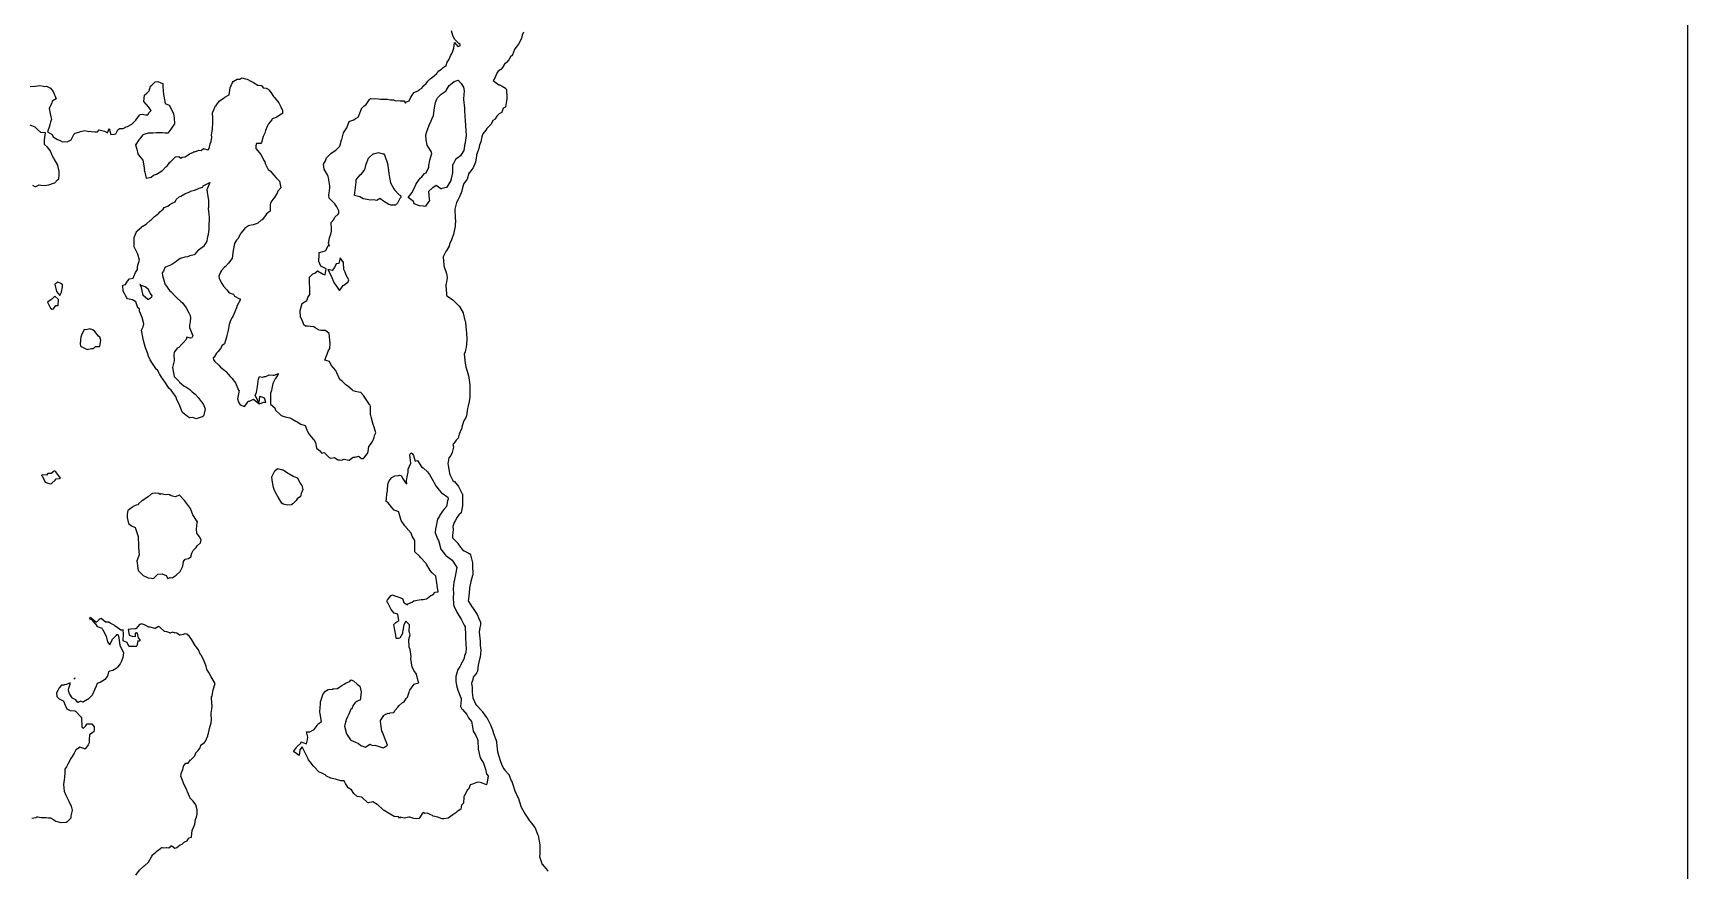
# Model space of a CAD drawing. Header units: millimetres. Extents: x 0 to 600, y 0 to 900.
# Drawn here: x 455.8 to 600, y 614.4 to 687.4 of the extents above; entities that cross this region are included whole.
import ezdxf

# ---------------------------------------------------------------- set-up
doc = ezdxf.new("R2010")
doc.units = ezdxf.units.MM
for name, color, linetype in [('CORTE', 1, 'Continuous'), ('GRABADO', 5, 'Continuous'), ('HOJA', 8, 'Continuous')]:
    doc.layers.add(name, color=color, linetype=linetype)

msp = doc.modelspace()

# ---------------------------------------------------------------- linework, layer by layer
at = {"layer": 'CORTE'}
for points in [[(455.52, 682.78), (455.94, 682.82), (455.94, 682.82), (455.95, 682.82), (456.37, 682.88), (456.7, 682.82), (456.8, 682.79), (456.94, 682.81), (457.29, 682.65), (457.54, 682.34), (457.8, 681.7), (457.45, 681.5), (457.41, 681.33), (457.2, 680.94), (457.17, 680.86), (457.34, 680.14), (457.38, 679.91), (457.3, 679.69), (457.22, 679.31), (457.03, 678.84), (457.45, 678.6), (457.52, 678.4), (457.9, 678.17), (458.13, 678.08), (458.34, 677.97), (458.56, 677.99), (458.74, 677.96), (459.09, 678.13), (459.34, 678.61), (459.45, 678.7), (459.76, 678.79), (459.86, 678.84), (459.9, 678.85), (460.29, 678.95), (460.64, 678.87), (460.72, 678.9), (460.85, 678.85), (461.16, 678.84), (461.39, 678.83), (461.53, 678.99), (461.89, 678.92), (462.02, 678.9), (462.26, 678.73), (462.41, 679.13), (462.57, 678.59), (462.86, 678.63), (463, 678.67), (463.17, 679.01), (463.3, 679.13), (463.63, 679.13), (463.9, 679.28), (464.02, 679.29), (464.39, 679.5), (464.75, 679.85), (465.07, 680.27), (465.12, 680.33), (465.3, 680.37), (465.59, 680.31), (465.79, 680.32), (465.91, 680.53), (466.06, 680.68), (465.89, 680.92), (465.83, 681.02), (465.44, 681.48), (465.5, 682.03), (465.69, 682.2), (465.89, 682.39), (466.01, 682.81), (466.14, 682.91), (466.41, 683.2), (466.65, 683.22), (466.91, 683.11), (467.08, 683.04), (467.1, 682.77), (467.16, 682.09), (467.18, 681.95), (467.3, 681.3), (467.63, 681.15), (467.83, 680.83), (468.01, 680.39), (468.07, 680.06), (468.1, 679.52), (467.89, 679.24), (467.79, 679.06), (467.52, 678.7), (467.3, 678.71), (467.05, 678.74), (466.75, 678.73), (466.62, 678.75), (466.53, 678.75), (466.22, 678.72), (465.84, 678.7), (465.8, 678.7), (465.73, 678.68), (465.42, 678.61), (465.32, 678.54), (465.08, 678.22), (465, 678.14), (464.73, 677.74), (464.72, 677.73), (464.72, 677.69), (464.81, 677.32), (464.9, 676.91), (465.06, 676.7), (465.34, 676.37), (465.48, 675.51), (465.47, 675.49), (465.51, 675.3), (465.64, 674.78), (465.92, 674.85), (466.06, 674.89), (466.29, 675.04), (466.54, 675.15), (466.68, 675.23), (467, 675.43), (467.07, 675.46), (467.36, 675.77), (467.43, 675.82), (467.69, 676.18), (467.8, 676.25), (468.07, 676.53), (468.18, 676.64), (468.49, 676.67), (468.66, 676.52), (468.77, 676.61), (469.03, 676.66), (469.29, 676.82), (469.4, 676.91), (469.77, 677.07), (469.81, 677.12), (469.88, 677.1), (470.23, 677.22), (470.42, 677.2), (470.62, 677.38), (471.02, 677.26), (471.04, 677.27), (471.12, 677.38), (471.22, 677.77), (471.31, 678), (471.35, 678.36), (471.34, 678.57), (471.42, 679.04), (471.46, 679.66), (471.46, 679.72), (471.45, 680.03), (471.43, 680.51), (471.53, 680.73), (471.66, 681.06), (471.73, 681.14), (471.99, 681.49), (472.11, 681.58), (472.44, 681.79), (472.5, 681.84), (472.81, 682.02), (472.87, 682.07), (472.87, 682.07), (472.97, 682.68), (473.14, 683.07), (473.23, 683.21), (473.56, 683.41), (473.8, 683.42), (473.97, 683.55), (474.29, 683.45), (474.45, 683.42), (474.76, 683.26), (474.93, 683.17), (474.98, 683.12), (475.37, 682.89), (475.69, 682.86), (475.84, 682.66), (476.1, 682.65), (476.28, 682.55), (476.34, 682.5), (476.53, 682.23), (476.74, 681.9), (476.81, 681.82), (477.2, 681.37), (477.36, 681), (477.52, 680.68), (477.52, 680.43), (477.41, 680.36), (477.03, 680.11), (477.01, 680.11), (476.97, 680.09), (476.63, 679.96), (476.58, 679.88), (476.29, 679.53), (476.27, 679.47), (476.19, 679.3), (476.05, 678.96), (475.99, 678.7), (475.84, 678.42), (475.68, 677.91), (475.63, 677.82), (475.25, 677.82), (475.19, 677.62), (475.2, 677.39), (475.36, 677.18), (475.62, 676.84), (475.91, 676.29), (475.97, 676.21), (476.02, 676.08), (476.27, 675.55), (476.45, 675.42), (476.77, 675.06), (476.96, 674.82), (477.25, 674.54), (477.37, 673.96), (477.12, 673.65), (477.06, 673.49), (476.78, 673.08), (476.76, 673.05), (476.58, 672.82), (476.48, 672.61), (476.45, 672.49), (476.43, 671.91), (476.12, 671.68), (476.03, 671.55), (475.76, 671.17), (475.66, 671.14), (475.37, 670.88), (475.23, 670.82), (474.95, 670.73), (474.64, 670.65), (474.56, 670.63), (474.21, 670.39), (474.2, 670.38), (473.89, 670), (473.85, 669.93), (473.63, 669.51), (473.5, 669.38), (473.34, 669.09), (473.22, 668.49), (473.12, 667.83), (472.92, 667.52), (472.81, 667.37), (472.55, 667.1), (472.44, 666.99), (472.19, 666.73), (472.12, 666.61), (471.97, 666.26), (472.01, 666.04), (472.23, 665.6), (472.39, 665.37), (472.67, 665.07), (472.88, 664.8), (473.24, 664.68), (473.35, 664.51), (473.77, 664.28), (473.84, 664.28), (473.83, 664.17), (473.82, 664.16), (473.57, 663.68), (473.5, 663.49), (473.37, 663.15), (473.18, 662.73), (473.12, 662.65), (473, 662.37), (472.91, 662.12), (472.86, 662.03), (472.78, 661.54), (472.68, 661.07), (472.65, 660.92), (472.61, 660.83), (472.45, 660.35), (472.26, 660.2), (472.11, 659.95), (471.91, 659.68), (471.77, 659.54), (471.56, 659.19), (471.48, 659.13), (471.5, 658.96), (471.62, 658.82), (471.97, 658.48), (472.11, 658.32), (472.49, 658.03), (472.6, 657.9), (472.97, 657.51), (473.1, 657.35), (473.42, 656.96), (473.67, 656.32), (473.74, 656.27), (473.71, 656.17), (473.7, 656.13), (473.6, 655.56), (473.69, 655.26), (473.84, 655.04), (474.22, 654.89), (474.41, 655.14), (474.51, 655.28), (474.54, 655.34), (474.64, 655.36), (475, 655.53), (475.47, 655.14), (475.49, 655.14), (475.5, 655.13), (475.86, 655.26), (476.06, 655.23), (475.95, 655.6), (475.76, 655.69), (475.5, 655.77), (475.46, 655.24), (475.15, 655.85), (475.22, 656.04), (475.25, 656.11), (475.35, 656.63), (475.4, 657.1), (475.44, 657.28), (475.5, 657.5), (475.77, 657.45), (475.96, 657.51), (476.06, 657.51), (476.36, 657.66), (476.71, 657.63), (476.79, 657.63), (477.16, 657.76), (476.92, 657.33), (476.89, 657.31), (476.68, 656.89), (476.6, 656.46), (476.55, 656.28), (476.48, 656.04), (476.47, 655.65), (476.48, 655.09), (476.84, 654.76), (476.91, 654.57), (477.34, 654.17), (477.39, 654.11), (477.76, 653.99), (478.15, 653.91), (478.21, 653.87), (478.34, 653.8), (478.67, 653.6), (478.79, 653.55), (479.12, 653.34), (479.48, 653.24), (479.65, 652.86), (479.79, 652.53), (480.16, 652.08), (480.25, 652.02), (480.4, 651.74), (480.47, 651.24), (480.73, 651.05), (480.95, 650.83), (481.15, 650.88), (481.58, 650.44), (481.64, 650.42), (481.74, 650.39), (482.05, 650.45), (482.33, 650.23), (482.49, 650.23), (482.65, 650.2), (482.89, 650.29), (483.29, 650.21), (483.32, 650.2), (483.32, 650.2), (483.69, 650.48), (483.85, 650.48), (484.15, 650.55), (484.4, 650.34), (484.55, 650.36), (484.61, 650.39), (484.89, 650.76), (484.94, 650.78), (484.98, 650.96), (485.03, 651.41), (485.19, 651.56), (485.36, 651.82), (485.51, 652.17), (485.54, 652.36), (485.65, 652.6), (485.52, 653.08), (485.43, 653.33), (485.25, 653.97), (485.21, 654.1), (485.2, 654.15), (485.2, 654.31), (485.2, 654.89), (485.16, 655.01), (485.1, 655.07), (484.76, 655.58), (484.57, 655.85), (484.35, 656.1), (484.15, 656.14), (483.89, 656.19), (483.69, 656.25), (483.59, 656.35), (483.2, 656.67), (483.05, 656.78), (482.72, 657.08), (482.51, 657.25), (482.26, 657.82), (482.2, 657.94), (482.16, 658.01), (481.76, 658.48), (481.62, 658.82), (481.2, 658.93), (481.41, 659.46), (481.5, 659.7), (481.65, 659.95), (481.67, 660.4), (481.64, 660.67), (481.59, 661.26), (481.27, 661.51), (480.95, 661.5), (480.86, 661.53), (480.77, 661.52), (480.38, 661.75), (480.26, 661.82), (479.97, 661.87), (479.69, 661.88), (479.52, 661.9), (479.39, 662), (479.28, 662.27), (479.09, 662.71), (479.06, 663.26), (479.22, 663.87), (479.23, 663.89), (479.24, 663.9), (479.25, 663.9), (479.64, 664.14), (479.68, 664.17), (479.73, 664.38), (479.91, 664.64), (479.89, 665.01), (479.89, 665.38), (479.88, 665.48), (479.88, 666.16), (480.15, 666.44), (480.33, 666.52), (480.58, 666.72), (480.93, 666.5), (481.07, 666.42), (481.24, 666.36), (481.33, 666.89), (481.28, 666.92), (480.87, 667.13), (480.77, 667.32), (480.68, 667.53), (480.72, 668.15), (480.71, 668.31), (481.16, 668.44), (481.3, 668.48), (481.5, 668.92), (481.62, 668.88), (481.53, 669.09), (481.62, 669.59), (481.74, 669.9), (481.78, 670.16), (481.79, 670.35), (481.77, 670.92), (481.99, 671.18), (482.08, 671.38), (482.36, 671.65), (482.42, 671.74), (482.43, 671.95), (482.25, 672.29), (482.09, 672.55), (481.74, 672.91), (481.6, 673.06), (481.55, 673.34), (481.62, 673.7), (481.64, 673.99), (481.65, 674.13), (481.53, 674.82), (481.5, 674.93), (481.43, 675.07), (481.16, 675.59), (481.1, 676.01), (481.26, 676.31), (481.34, 676.55), (481.63, 676.84), (481.72, 676.95), (482.02, 677.14), (482.18, 677.23), (482.38, 677.44), (482.52, 677.59), (482.67, 678.12), (482.68, 678.16), (482.69, 678.17), (482.84, 678.73), (483, 679.01), (483.14, 679.18), (483.32, 679.73), (483.38, 679.75), (483.75, 679.89), (483.87, 679.98), (484.11, 680.12), (484.21, 680.32), (484.4, 680.83), (484.41, 680.87), (484.43, 680.89), (484.62, 681.06), (484.8, 681.21), (484.8, 681.22), (484.86, 681.3), (485.11, 681.66), (485.18, 681.75), (485.31, 681.72), (485.63, 681.74), (485.89, 681.72), (486.07, 681.68), (486.25, 681.68), (486.48, 681.68), (486.66, 681.69), (486.92, 681.63), (487.18, 681.61), (487.36, 681.53), (487.52, 681.56), (487.78, 681.53), (488.09, 681.52), (488.23, 681.33), (488.32, 681.44), (488.55, 681.53), (488.66, 681.8), (488.89, 682.12), (488.98, 682.26), (489.3, 682.39), (489.45, 682.53), (489.67, 682.65), (489.84, 682.86), (490.03, 683.03), (490.19, 683.24), (490.4, 683.46), (490.59, 683.6), (490.78, 683.74), (490.98, 683.93), (491.14, 684.15), (491.39, 684.28), (491.53, 684.44), (491.77, 684.62), (491.87, 684.89), (492.02, 685.1), (492.2, 685.5), (492.24, 685.6), (492.37, 685.86), (492.44, 686.12), (492.5, 686.61), (492.81, 686.27), (492.96, 686.34), (492.99, 686.35), (493, 686.45), (492.9, 686.53), (492.51, 686.9), (492.37, 687.24), (492.24, 687.64)], [(498.52, 687.53), (498.41, 687.26), (498.34, 686.98), (498.34, 686.98), (498.34, 686.97), (498.1, 686.48), (498.09, 686.47), (498.09, 686.46), (498.08, 686.46), (497.76, 686.06), (497.74, 686.02), (497.57, 685.53), (497.56, 685.52), (497.56, 685.52), (497.55, 685.51), (497.55, 685.5), (497.4, 685.36), (497.23, 685.1), (497.23, 685.1), (497.04, 684.87), (497.04, 684.87), (496.87, 684.72), (496.69, 684.45), (496.57, 684.28), (496.57, 684.28), (496.56, 684.27), (496.56, 684.27), (496.55, 684.26), (496.3, 684.11), (496.19, 683.94), (495.99, 683.46), (495.99, 683.45), (495.98, 683.45), (495.96, 683.42), (495.89, 683.31), (496.02, 683.18), (496.37, 682.94), (496.43, 682.94), (496.44, 682.94), (496.45, 682.94), (496.46, 682.94), (496.47, 682.93), (496.47, 682.93), (496.65, 682.81), (496.94, 682.63), (496.94, 682.63), (496.95, 682.62), (497.02, 682.54), (497.02, 682.53), (497.02, 682.53), (497.03, 682.52), (497.03, 682.51), (497.03, 682.5), (497.03, 682.4), (497.06, 681.92), (497.06, 681.92), (497.07, 681.62), (497.07, 681.62), (497.05, 681.52), (497.05, 681.52), (496.94, 681), (496.93, 680.99), (496.93, 680.99), (496.93, 680.98), (496.92, 680.97), (496.92, 680.97), (496.91, 680.96), (496.91, 680.96), (496.91, 680.95), (496.9, 680.95), (496.9, 680.95), (496.76, 680.89), (496.63, 680.55), (496.63, 680.55), (496.62, 680.54), (496.62, 680.53), (496.61, 680.52), (496.6, 680.52), (496.6, 680.52), (496.4, 680.4), (496.21, 680.2), (496.06, 679.95), (496.06, 679.94), (496.05, 679.93), (496.04, 679.93), (496.04, 679.92), (495.85, 679.81), (495.7, 679.51), (495.7, 679.51), (495.69, 679.51), (495.69, 679.5), (495.57, 679.36), (495.57, 679.36), (495.32, 679.11), (495.23, 678.98), (495.23, 678.98), (494.98, 678.67), (494.94, 678.56), (494.9, 678.38), (494.9, 678.38), (494.79, 677.97), (494.79, 677.97), (494.7, 677.67), (494.64, 677.38), (494.64, 677.37), (494.48, 676.98), (494.44, 676.83), (494.42, 676.73), (494.35, 676.19), (494.35, 676.19), (494.35, 676.18), (494.35, 676.18), (494.13, 675.69), (494.12, 675.66), (494.12, 675.66), (494.11, 675.65), (494.11, 675.65), (493.93, 675.42), (493.79, 675.23), (493.79, 675.23), (493.77, 675.22), (493.61, 674.7), (493.61, 674.7), (493.61, 674.69), (493.6, 674.69), (493.45, 674.47), (493.45, 674.47), (493.29, 674.27), (493.15, 673.72), (493.15, 673.7), (493.15, 673.69), (493.14, 673.67), (492.94, 673.15), (492.94, 673.15), (492.83, 672.93), (492.83, 672.93), (492.67, 672.68), (492.54, 672.1), (492.58, 671.34), (492.58, 671.34), (492.58, 671.18), (492.59, 671.18), (492.58, 670.59), (492.58, 670.58), (492.58, 670.57), (492.45, 670.04), (492.44, 669.97), (492.44, 669.96), (492.44, 669.96), (492.42, 669.92), (492.24, 669.41), (492.11, 669.09), (492.05, 668.88), (492.05, 668.87), (492.04, 668.86), (492.04, 668.86), (491.78, 668.43), (491.78, 668.43), (491.76, 668.4), (491.69, 668.29), (491.53, 667.92), (491.58, 667.22), (491.59, 667.16), (491.82, 666.49), (491.82, 666.49), (491.88, 666.12), (491.88, 666.11), (491.88, 666.11), (491.88, 666.1), (491.88, 666.1), (491.77, 665.59), (491.76, 665.49), (491.76, 665.43), (491.81, 664.71), (491.82, 664.56), (491.91, 664.49), (492.37, 664.17), (492.37, 664.17), (492.87, 663.69), (492.88, 663.69), (492.88, 663.68), (492.89, 663.67), (492.94, 663.6), (492.95, 663.59), (493.25, 663.04), (493.26, 663.04), (493.26, 663.03), (493.26, 663.02), (493.4, 662.39), (493.46, 662.26), (493.46, 662.25), (493.47, 662.24), (493.53, 661.51), (493.54, 661.33), (493.57, 660.73), (493.57, 660.72), (493.56, 660.35), (493.52, 660.02), (493.52, 660.02), (493.45, 659.67), (493.45, 659.66), (493.44, 659.65), (493.35, 659.45), (493.37, 659.2), (493.45, 658.66), (493.45, 658.66), (493.49, 658.34), (493.69, 657.67), (493.71, 657.59), (493.71, 657.59), (493.72, 657.58), (493.84, 656.78), (493.85, 656.73), (493.85, 656.72), (493.85, 656.72), (493.85, 656.01), (493.85, 656.01), (493.85, 655.73), (493.85, 655.72), (493.78, 655.33), (493.69, 654.93), (493.69, 654.93), (493.64, 654.72), (493.62, 654.52), (493.62, 654.51), (493.54, 654.08), (493.54, 654.07), (493.43, 653.79), (493.42, 653.78), (493.3, 653.57), (493.16, 653.07), (493.14, 652.99), (493.14, 652.99), (493.13, 652.94), (493.12, 652.94), (492.92, 652.47), (492.82, 652.13), (492.82, 652.13), (492.82, 652.12), (492.81, 652.11), (492.8, 652.1), (492.66, 651.95), (492.45, 651.67), (492.37, 651.56), (492.41, 651.36), (492.41, 651.36), (492.41, 651.35), (492.41, 651.34), (492.41, 651.33), (492.3, 650.88), (492.3, 650.88), (492.19, 650.62), (492.18, 650.61), (492.18, 650.61), (492.18, 650.6), (492.02, 650.41), (491.93, 649.89), (491.95, 649.78), (492.06, 649.05), (492.12, 648.89), (492.37, 648.43), (492.49, 648.36), (492.5, 648.35), (492.51, 648.34), (492.85, 647.92), (492.86, 647.92), (493.06, 647.49), (493.19, 647.26), (493.19, 647.26), (493.2, 647.25), (493.2, 647.24), (493.2, 647.23), (493.22, 647.03), (493.21, 646.45), (493.21, 646.3), (493.21, 646.25), (493.21, 646.24), (493.1, 645.65), (493.1, 645.65), (493.1, 645.64), (493.09, 645.63), (493.09, 645.62), (493.09, 645.62), (493.09, 645.62), (493.08, 645.61), (492.9, 645.45), (492.74, 645.23), (492.56, 644.91), (492.56, 644.91), (492.47, 644.78), (492.37, 644.42), (492.38, 644.17), (492.38, 644.17), (492.34, 643.65), (492.34, 643.65), (492.33, 643.49), (492.34, 643.45), (492.36, 643.42), (492.79, 642.96), (492.79, 642.95), (492.86, 642.86), (493.21, 642.4), (493.34, 642.31), (493.71, 642.12), (493.79, 642.08), (493.8, 642.08), (493.8, 642.07), (493.84, 642.05), (493.85, 642.04), (493.85, 642.03), (493.89, 641.95), (493.89, 641.94), (494.08, 641.25), (494.08, 641.24), (494.08, 641.24), (494.09, 640.98), (494.12, 640.29), (494.12, 640.29), (494.11, 640.2), (494.11, 640.2), (494.09, 640.15), (493.93, 639.64), (493.82, 639.08), (493.81, 639.03), (493.81, 638.99), (493.76, 638.35), (493.76, 638.35), (493.71, 637.93), (494.06, 637.4), (494.06, 637.39), (494.08, 637.35), (494.14, 637.27), (494.47, 636.76), (494.48, 636.75), (494.62, 636.39), (494.77, 636.07), (494.78, 636.07), (494.78, 636.06), (494.78, 636.05), (494.78, 635.85), (494.78, 635.84), (494.78, 635.84), (494.73, 635.61), (494.67, 635.22), (494.68, 634.96), (494.74, 634.42), (494.75, 634.05), (494.8, 633.63), (494.8, 633.62), (494.74, 633.04), (494.74, 633.03), (494.74, 633.03), (494.71, 632.95), (494.7, 632.87), (494.7, 632.86), (494.58, 632.34), (494.5, 631.82), (494.5, 631.81), (494.5, 631.81), (494.46, 631.7), (494.46, 631.7), (494.44, 631.66), (494.43, 631.65), (494.43, 631.65), (494.13, 631.3), (494.11, 631.1), (494.11, 631.09), (493.99, 630.73), (494.05, 630.41), (494.05, 630.4), (494.05, 629.94), (494.11, 629.5), (494.4, 628.86), (494.41, 628.84), (494.42, 628.84), (494.88, 628.34), (494.91, 628.3), (494.91, 628.3), (495.31, 627.78), (495.32, 627.77), (495.46, 627.48), (495.66, 627.14), (495.66, 627.13), (495.83, 626.7), (495.83, 626.7), (495.9, 626.37), (496.11, 625.85), (496.17, 625.67), (496.17, 625.66), (496.18, 625.66), (496.18, 625.65), (496.18, 625.59), (496.27, 624.78), (496.27, 624.77), (496.48, 624.01), (496.61, 623.7), (496.77, 623.34), (496.9, 623.17), (497.22, 622.84), (497.23, 622.83), (497.24, 622.82), (497.46, 622.25), (497.52, 622.13), (497.53, 622.12), (497.53, 622.11), (497.55, 622.02), (497.77, 621.38), (498.04, 620.79), (498.04, 620.79), (498.08, 620.7), (498.08, 620.7), (498.13, 620.52), (498.31, 619.96), (498.55, 619.54), (498.67, 619.35), (498.67, 619.35), (498.73, 619.25), (499.05, 618.76), (499.24, 618.54), (499.24, 618.54), (499.49, 618.21), (499.5, 618.2), (499.75, 617.61), (499.75, 617.61), (499.79, 617.5), (499.79, 617.49), (499.94, 616.66), (499.94, 616.66), (499.94, 616.64), (499.95, 615.9), (499.95, 615.89), (499.92, 615.65), (500.16, 614.97), (500.17, 614.97), (500.17, 614.97), (500.61, 614.44), (500.66, 614.39)], [(455.73, 674.19), (455.94, 674.06), (456.03, 674.07), (456.31, 674.21), (456.47, 674.17), (456.75, 674.16), (457.15, 674.21), (457.55, 674.35), (457.68, 674.38), (457.9, 674.65), (458.04, 674.72), (458.05, 675.09), (458.06, 675.38), (457.93, 675.92), (457.61, 676.47), (457.58, 676.54), (457.51, 676.65), (457.26, 677.2), (457.05, 677.49), (456.79, 677.73), (456.79, 678.13), (456.85, 678.74), (456.47, 678.76), (456.17, 679.03), (455.97, 679.23), (455.54, 679.41)], [(464.75, 614.04), (465.06, 614.47), (465.06, 614.48), (465.07, 614.48), (465.07, 614.49), (465.08, 614.49), (465.12, 614.51), (465.46, 614.83), (465.49, 614.85), (465.85, 615.17), (466.11, 615.62), (466.18, 615.77), (466.19, 615.78), (466.2, 615.79), (466.48, 616.03), (466.58, 616.11), (466.9, 616.34), (466.94, 616.41), (466.95, 616.42), (466.96, 616.42), (466.97, 616.43), (466.97, 616.43), (466.98, 616.43), (466.99, 616.44), (467, 616.44), (467.01, 616.44), (467.02, 616.44), (467.14, 616.41), (467.41, 616.45), (467.42, 616.45), (467.43, 616.45), (467.62, 616.42), (467.78, 616.57), (467.78, 616.57), (467.79, 616.58), (467.79, 616.58), (467.8, 616.58), (467.81, 616.59), (467.83, 616.59), (467.84, 616.59), (467.85, 616.58), (467.86, 616.58), (467.87, 616.58), (468.13, 616.39), (468.26, 616.42), (468.32, 616.43), (468.61, 616.66), (468.61, 616.67), (468.62, 616.67), (468.63, 616.68), (468.77, 616.72), (468.99, 616.93), (469, 616.94), (469.01, 616.94), (469.01, 616.94), (469.2, 617.01), (469.35, 617.25), (469.35, 617.26), (469.36, 617.27), (469.37, 617.27), (469.37, 617.27), (469.38, 617.28), (469.39, 617.28), (469.39, 617.28), (469.59, 617.34), (469.66, 617.95), (469.66, 617.96), (469.66, 617.96), (469.66, 617.97), (469.67, 617.98), (469.67, 617.98), (469.89, 618.48), (469.95, 618.88), (469.95, 618.89), (470.03, 619.08), (470.07, 619.35), (470.08, 619.73), (469.96, 620.17), (469.73, 620.49), (469.52, 620.67), (469.51, 620.68), (469.5, 620.69), (469.25, 621.28), (469.2, 621.36), (469.2, 621.37), (469.17, 621.43), (468.88, 622.04), (468.68, 622.6), (468.68, 622.61), (468.67, 622.62), (468.68, 622.87), (468.69, 622.88), (468.69, 622.89), (468.83, 623.23), (468.88, 623.49), (468.88, 623.5), (468.89, 623.51), (468.89, 623.52), (468.89, 623.53), (469.07, 623.77), (469.07, 623.77), (469.08, 623.78), (469.09, 623.78), (469.09, 623.79), (469.1, 623.79), (469.11, 623.79), (469.12, 623.8), (469.13, 623.8), (469.3, 623.8), (469.51, 624.07), (469.52, 624.07), (469.65, 624.2), (469.87, 624.44), (469.98, 624.7), (469.99, 624.7), (469.99, 624.71), (469.99, 624.71), (470.16, 624.9), (470.35, 625.13), (470.41, 625.35), (470.42, 625.35), (470.42, 625.36), (470.42, 625.37), (470.43, 625.38), (470.43, 625.38), (470.44, 625.38), (470.72, 625.59), (470.81, 625.71), (471, 626.18), (471, 626.21), (471, 626.22), (471.01, 626.24), (471.01, 626.24), (471.01, 626.25), (471.03, 626.27), (471.17, 626.8), (471.29, 627.32), (471.31, 627.4), (471.31, 627.41), (471.33, 627.49), (471.29, 628.14), (471.29, 628.15), (471.29, 628.15), (471.36, 628.5), (471.4, 628.77), (471.33, 629.44), (471.33, 629.44), (471.34, 629.58), (471.34, 629.59), (471.34, 629.6), (471.35, 629.6), (471.39, 629.68), (471.49, 630.18), (471.49, 630.18), (471.64, 630.73), (471.29, 631.32), (471.29, 631.32), (471.1, 631.7), (470.94, 631.93), (470.94, 631.94), (470.93, 631.95), (470.93, 631.96), (470.87, 632.24), (470.69, 632.69), (470.47, 633.17), (470.34, 633.28), (470.34, 633.29), (470.33, 633.3), (470.33, 633.31), (470.33, 633.31), (470.19, 633.66), (470, 633.93), (470, 633.94), (469.92, 634.06), (469.63, 634.55), (469.4, 634.84), (469.18, 635.03), (469, 635.06), (468.88, 635.02), (468.87, 635.02), (468.61, 634.95), (468.6, 634.95), (468.58, 634.95), (468.58, 634.95), (468.57, 634.95), (468.56, 634.95), (468.55, 634.96), (468.3, 635.13), (468.14, 635.14), (468.13, 635.14), (468.12, 635.14), (467.93, 635.2), (467.74, 635.13), (467.74, 635.13), (467.73, 635.13), (467.72, 635.13), (467.72, 635.13), (467.71, 635.13), (467.7, 635.13), (467.7, 635.13), (467.69, 635.14), (467.45, 635.25), (467.27, 635.27), (467.26, 635.27), (467.25, 635.28), (467.24, 635.28), (466.83, 635.65), (466.77, 635.68), (466.7, 635.7), (466.43, 635.53), (466.43, 635.53), (466.42, 635.53), (466.4, 635.52), (466.4, 635.52), (466.39, 635.52), (466.38, 635.53), (465.99, 635.66), (465.99, 635.66), (465.98, 635.66), (465.97, 635.66), (465.91, 635.64), (465.9, 635.64), (465.89, 635.64), (465.88, 635.65), (465.87, 635.65), (465.48, 635.85), (465.22, 635.93), (465.12, 635.88), (465.11, 635.88), (465.1, 635.88), (465.09, 635.88), (465.09, 635.88), (465.07, 635.87), (464.77, 635.53), (464.77, 635.52), (464.76, 635.52), (464.75, 635.51), (464.75, 635.51), (464.74, 635.51), (464.74, 635.51), (464.73, 635.5), (464.72, 635.5), (464.71, 635.5), (464.66, 635.51), (464.3, 635.48), (464.08, 635.45), (464.17, 634.96), (464.43, 634.86), (464.7, 634.82), (464.71, 635.1), (464.71, 635.11), (464.71, 635.12), (464.72, 635.12), (464.72, 635.13), (464.72, 635.13), (464.73, 635.14), (464.73, 635.15), (464.74, 635.15), (464.75, 635.15), (464.75, 635.16), (464.76, 635.16), (464.77, 635.16), (464.78, 635.17), (464.79, 635.17), (464.8, 635.16), (464.81, 635.16), (464.82, 635.16), (464.83, 635.15), (464.84, 635.15), (464.85, 635.13), (464.86, 635.12), (464.95, 634.72), (465.08, 634.54), (465.08, 634.53), (465.09, 634.52), (465.09, 634.51), (465.09, 634.5), (465.09, 634.49), (465.09, 634.47), (465.09, 634.47), (465.08, 634.46), (465.08, 634.45), (465.07, 634.45), (465.07, 634.44), (465.07, 634.44), (465.06, 634.43), (465.05, 634.42), (465.04, 634.42), (465.03, 634.42), (465.02, 634.42), (465.01, 634.42), (464.99, 634.42), (464.91, 634.45), (464.81, 634.01), (464.81, 634.01), (464.8, 634), (464.8, 633.99), (464.79, 633.98), (464.79, 633.98), (464.78, 633.97), (464.78, 633.97), (464.77, 633.96), (464.75, 633.96), (464.75, 633.96), (464.74, 633.96), (464.74, 633.96), (464.51, 633.96), (464.21, 633.95), (464.2, 633.95), (464.18, 633.95), (464.16, 633.96), (464.15, 633.98), (464.14, 633.99), (463.99, 634.3), (463.68, 634.44), (463.67, 634.44), (463.66, 634.45), (463.65, 634.46), (463.64, 634.47), (463.64, 634.48), (463.63, 634.49), (463.63, 634.5), (463.63, 634.5), (463.63, 634.51), (463.66, 635.03), (463.64, 635.41), (463.48, 635.38), (463.47, 635.37), (463.46, 635.37), (463.45, 635.38), (463.44, 635.38), (463.43, 635.39), (463, 635.72), (462.99, 635.72), (462.99, 635.72), (462.97, 635.73), (462.96, 635.73), (462.96, 635.73), (462.95, 635.74), (462.84, 635.83), (462.5, 635.99), (462.5, 635.99), (462.5, 636), (462.38, 636.08), (462.1, 636.09), (462.09, 636.09), (462.08, 636.09), (462.06, 636.1), (462.05, 636.1), (461.73, 636.39), (461.66, 636.37), (461.65, 636.37), (461.64, 636.37), (461.64, 636.37), (461.61, 636.37), (461.31, 636.09), (461.3, 636.09), (461.29, 636.09), (461.28, 636.08), (461.28, 636.08), (461.27, 636.08), (461.26, 636.08), (461.26, 636.08), (461.25, 636.08), (461.24, 636.08), (461.23, 636.08), (461.22, 636.09), (461.21, 636.1), (460.81, 636.47), (460.78, 636.47), (460.78, 636.47), (460.77, 636.47), (460.76, 636.48), (460.74, 636.48), (460.7, 636.37), (460.84, 636.33), (460.85, 636.33), (460.86, 636.33), (460.86, 636.32), (460.87, 636.32), (460.88, 636.31), (461.2, 635.93), (461.21, 635.93), (461.38, 635.72), (461.76, 635.55), (461.77, 635.55), (461.79, 635.54), (461.8, 635.53), (461.8, 635.52), (461.86, 635.41), (462.14, 634.87), (462.15, 634.87), (462.15, 634.87), (462.15, 634.86), (462.27, 634.38), (462.4, 634.17), (462.44, 634.13), (462.47, 634.12), (462.67, 634.55), (462.68, 634.56), (462.68, 634.56), (462.68, 634.57), (462.69, 634.59), (462.7, 634.6), (462.71, 634.6), (462.71, 634.61), (463.04, 634.94), (463.04, 634.94), (463.04, 634.95), (463.05, 634.96), (463.05, 634.97), (463.05, 634.98), (463.06, 634.98), (463.06, 634.99), (463.06, 634.99), (463.07, 635), (463.08, 635), (463.08, 635.01), (463.09, 635.01), (463.1, 635.01), (463.1, 635.01), (463.12, 635.02), (463.13, 635.01), (463.14, 635.01), (463.14, 635.01), (463.15, 635.01), (463.17, 634.99), (463.18, 634.98), (463.18, 634.98), (463.19, 634.97), (463.2, 634.94), (463.21, 634.92), (463.21, 634.91), (463.22, 634.9), (463.22, 634.9), (463.33, 634.07), (463.33, 634.06), (463.33, 634.05), (463.33, 634.04), (463.33, 634.04), (463.66, 633.44), (463.66, 633.43), (463.67, 633.43), (463.67, 633.41), (463.67, 633.4), (463.67, 633.4), (463.59, 633.01), (463.5, 632.69), (463.5, 632.68), (463.5, 632.67), (463.38, 632.46), (463.37, 632.45), (463.14, 632.17), (463.14, 632.17), (463.02, 632.05), (463.01, 632.04), (462.74, 631.87), (462.73, 631.86), (462.72, 631.86), (462.72, 631.86), (462.48, 631.81), (462.36, 631.75), (462.26, 631.38), (462.26, 631.38), (462.26, 631.37), (462.25, 631.36), (462.03, 631.08), (462.02, 631.08), (462.02, 631.08), (462.02, 631.07), (461.87, 630.96), (461.87, 630.96), (461.62, 630.82), (461.61, 630.82), (461.6, 630.82), (461.36, 630.75), (461.28, 630.51), (461.28, 630.51), (461.16, 630.25), (460.96, 629.79), (460.94, 629.74), (460.93, 629.74), (460.93, 629.73), (460.92, 629.72), (460.92, 629.72), (460.57, 629.37), (460.57, 629.37), (460.54, 629.34), (460.54, 629.34), (460.53, 629.34), (460.17, 629.13), (460.16, 629.13), (460.15, 629.12), (460.13, 629.12), (460.13, 629.12), (460.12, 629.12), (460.11, 629.12), (459.9, 629.19), (459.75, 629.1), (459.75, 629.09), (459.74, 629.09), (459.74, 629.09), (459.73, 629.09), (459.72, 629.09), (459.71, 629.09), (459.7, 629.09), (459.69, 629.09), (459.68, 629.1), (459.67, 629.1), (459.66, 629.11), (459.51, 629.32), (459.21, 629.45), (459.2, 629.46), (459.19, 629.47), (459.18, 629.48), (458.98, 629.8), (458.97, 629.8), (458.97, 629.81), (458.97, 629.82), (458.87, 630.19), (458.87, 630.2), (458.87, 630.22), (458.87, 630.22), (458.87, 630.23), (459.01, 630.69), (459.02, 630.8), (458.68, 630.66), (458.5, 630.61), (458.49, 630.61), (458.49, 630.6), (458.27, 630.58), (458.06, 630.37), (457.95, 630.13), (457.95, 630.12), (457.81, 629.92), (457.86, 629.6), (458.05, 629.4), (458.4, 629.24), (458.41, 629.24), (458.42, 629.23), (458.43, 629.22), (458.44, 629.2), (458.57, 628.84), (458.73, 628.54), (459.01, 628.39), (459.41, 628.34), (459.41, 628.34), (459.43, 628.34), (459.44, 628.33), (459.45, 628.33), (459.46, 628.33), (459.46, 628.32), (459.47, 628.32), (459.47, 628.32), (459.95, 627.84), (459.96, 627.83), (459.97, 627.83), (459.97, 627.82), (459.98, 627.81), (460, 627.78), (460, 627.78), (460, 627.77), (460.01, 627.76), (460.01, 627.76), (460.01, 627.75), (460.01, 627.74), (460.01, 627.73), (460, 627.72), (460, 627.71), (459.99, 627.7), (460.04, 626.99), (460.07, 626.91), (460.09, 626.89), (460.18, 626.84), (460.38, 627.04), (460.46, 627.18), (460.46, 627.19), (460.47, 627.2), (460.47, 627.2), (460.48, 627.21), (460.48, 627.21), (460.49, 627.22), (460.5, 627.22), (460.5, 627.22), (460.51, 627.22), (460.52, 627.23), (460.84, 627.23), (460.85, 627.23), (460.85, 627.23), (460.86, 627.23), (460.87, 627.23), (460.88, 627.22), (460.89, 627.21), (461.1, 626.97), (461.1, 626.96), (461.1, 626.95), (461.11, 626.94), (461.11, 626.93), (461.12, 626.64), (461.12, 626.63), (461.12, 626.62), (461.12, 626.61), (461.11, 626.61), (461.11, 626.6), (461.11, 626.59), (461.1, 626.59), (461.1, 626.58), (460.98, 626.47), (460.98, 626.46), (460.71, 626.26), (460.68, 625.83), (460.68, 625.59), (460.68, 625.59), (460.68, 625.58), (460.68, 625.57), (460.67, 625.57), (460.59, 625.4), (460.59, 625.4), (460.59, 625.39), (460.38, 625.1), (460.38, 625.09), (460.37, 625.09), (460.37, 625.08), (460.36, 625.08), (460.36, 625.07), (460.32, 625.05), (460.31, 625.05), (460.3, 625.05), (460.29, 625.04), (460.28, 625.04), (460.26, 625.05), (460.25, 625.05), (460.21, 625.08), (459.86, 625.2), (459.67, 625.04), (459.66, 625.04), (459.51, 624.95), (459.35, 624.66), (459.19, 624.37), (459.18, 624.37), (459.08, 624.19), (458.85, 623.75), (458.85, 623.74), (458.85, 623.74), (458.84, 623.73), (458.84, 623.73), (458.83, 623.72), (458.83, 623.72), (458.82, 623.72), (458.8, 623.7), (458.68, 623.48), (458.56, 623.26), (458.56, 622.95), (458.56, 622.95), (458.51, 622.58), (458.49, 622.33), (458.49, 622.33), (458.43, 621.93), (458.48, 621.36), (458.64, 621), (458.79, 620.71), (458.9, 620.47), (459.1, 620.03), (459.2, 619.7), (459.2, 619.69), (459.2, 619.69), (459.2, 619.68), (459.2, 619.67), (459.2, 619.66), (459.08, 619.2), (459.08, 619.06), (459.08, 619.05), (459.07, 619.04), (459.07, 619.03), (459.07, 619.03), (459.06, 619.02), (459.06, 619.02), (459.06, 619.01), (458.71, 618.66), (458.7, 618.66), (458.7, 618.66), (458.66, 618.63), (458.66, 618.63), (458.65, 618.63), (458.65, 618.63), (458.64, 618.63), (458.24, 618.6), (458.24, 618.6), (458.23, 618.6), (457.8, 618.71), (457.8, 618.71), (457.78, 618.71), (457.77, 618.71), (457.77, 618.72), (457.32, 618.99), (457.12, 619.01), (456.92, 619.02), (456.76, 619.02), (456.49, 619.03), (456.49, 619.03), (456.2, 619.07), (456.2, 619.07), (456.08, 619.09), (456.04, 619.05), (456.04, 619.05), (456.03, 619.04), (456.02, 619.04), (455.68, 618.97)]]:
    msp.add_lwpolyline(points, dxfattribs=at)
for points in [[(481.48, 666.84), (481.75, 666.27), (482.03, 665.64), (482.05, 665.6), (482.07, 665.57), (482.46, 665.04), (482.49, 665.01), (482.51, 665.04), (482.82, 665.43), (482.87, 665.46), (483.2, 665.72), (483.25, 665.76), (483.29, 665.94), (483.08, 666.33), (482.98, 666.59), (482.85, 666.83), (482.83, 667.43), (482.53, 667.84), (482.43, 667.34), (482.21, 667.33), (482.06, 667.01), (481.85, 666.73), (481.48, 666.84)], [(457.67, 665.54), (457.81, 664.91), (458.1, 664.55), (458.27, 664.85), (458.34, 665.32), (458.35, 665.48), (458.34, 665.52), (458.33, 665.53), (458.19, 665.62), (457.93, 665.71), (457.67, 665.54)], [(457.05, 663.97), (457.3, 663.45), (457.44, 663.36), (457.56, 663.41), (457.77, 663.68), (457.98, 663.7), (458.01, 664.21), (457.68, 664.49), (457.43, 664.24), (457.34, 664.19), (457.05, 663.97)], [(460.24, 661.59), (460.2, 661.52), (460.03, 661.18), (459.97, 661.03), (459.95, 660.93), (459.89, 660.39), (459.9, 660.15), (460.03, 660.09), (460.43, 659.88), (460.48, 659.87), (460.51, 659.86), (460.86, 659.93), (461.05, 659.94), (461.23, 660.13), (461.61, 660.11), (461.68, 660.67), (461.61, 660.92), (461.48, 661.03), (461.15, 661.42), (461, 661.58), (460.7, 661.66), (460.64, 661.62), (460.41, 661.58), (460.24, 661.59)], [(458.18, 648.65), (457.77, 649.19), (457.69, 649.24), (457.61, 649.24), (457.35, 649.03), (457.08, 649.03), (456.95, 648.9), (456.62, 648.94), (456.53, 648.89), (456.52, 648.86), (456.6, 648.77), (456.84, 648.28), (457.06, 648.21), (457.34, 648.14), (457.41, 648.21), (457.71, 648.45), (457.78, 648.57), (458.09, 648.62), (458.18, 648.65)], [(468.54, 647.16), (468.16, 647.01), (467.82, 647.11), (467.68, 647.17), (467.62, 647.21), (467.28, 647.19), (466.95, 647.28), (466.86, 647.2), (466.73, 647.31), (466.42, 647.32), (466.2, 647.31), (466.06, 647.23), (465.8, 647.01), (465.68, 646.92), (465.34, 646.7), (465.29, 646.68), (464.97, 646.39), (464.93, 646.31), (464.76, 646.27), (464.51, 646.16), (464.45, 646.12), (464.14, 645.87), (464.05, 645.82), (463.97, 645.49), (463.98, 645.22), (464.09, 644.69), (464.35, 644.47), (464.69, 644.33), (464.93, 643.56), (464.94, 643.54), (464.94, 643.52), (464.94, 643.51), (464.96, 642.76), (464.97, 642.58), (465.02, 641.95), (464.81, 641.42), (464.93, 640.6), (465.39, 640.14), (465.82, 639.95), (466.09, 639.91), (466.22, 639.9), (466.3, 639.91), (466.55, 640.16), (466.66, 640.28), (467.03, 640.29), (467.37, 640.14), (467.53, 639.88), (467.72, 639.99), (467.9, 639.94), (468.25, 640.18), (468.26, 640.18), (468.61, 640.5), (468.83, 640.98), (468.89, 641.36), (469.03, 641.58), (469.32, 641.64), (469.53, 641.79), (469.63, 642.1), (469.73, 642.33), (470, 642.6), (470.08, 642.73), (470.36, 643.01), (470.4, 643.11), (470.43, 643.26), (470.28, 643.52), (470.06, 643.85), (470.03, 644.19), (470.09, 644.78), (470.1, 644.84), (470.1, 644.85), (470.09, 644.87), (469.69, 645.43), (469.5, 645.98), (469.4, 646.11), (468.99, 646.68), (468.97, 646.69), (468.55, 647.16), (468.54, 647.16)], [(459.34, 631.11), (459.39, 631.16), (459.4, 631.16), (459.4, 631.17), (459.44, 631.19), (459.46, 631.24), (459.45, 631.23), (459.42, 631.21), (459.34, 631.11)]]:
    msp.add_lwpolyline(points, close=True, dxfattribs=at)
at = {"layer": 'GRABADO'}
for points in [[(493.1, 683.05), (493.3, 682.72), (493.34, 682.39), (493.3, 681.71), (493.3, 681.7), (493.3, 681.65), (493.37, 680.9), (493.37, 680.8), (493.41, 680.11), (493.43, 679.88), (493.48, 679.31), (493.5, 678.96), (493.53, 678.5), (493.44, 677.9), (493.43, 677.85), (493.42, 677.82), (493.33, 677.2), (493.12, 676.87), (493.02, 676.73), (492.72, 676.51), (492.59, 676.42), (492.38, 676.02), (492.32, 675.99), (492.34, 675.84), (492.33, 675.26), (492.22, 674.72), (492.2, 674.64), (492.18, 674.58), (491.92, 674.16), (491.82, 673.99), (491.4, 673.88), (491.38, 673.86), (491.33, 673.87), (490.9, 674.15), (490.61, 673.95), (490.57, 673.91), (490.25, 673.63), (490.31, 672.97), (490.32, 672.83), (490.24, 672.73), (489.98, 672.34), (489.89, 672.33), (489.82, 672.34), (489.45, 672.37), (488.98, 672.56), (488.93, 672.76), (488.47, 673.11), (488.81, 673.55), (488.83, 673.57), (489.05, 674.01), (489.15, 674.25), (489.3, 674.51), (489.51, 674.78), (489.65, 674.92), (489.89, 675.19), (490.05, 675.26), (490.22, 675.64), (490.27, 675.72), (490.27, 675.89), (490.37, 676.36), (490.47, 676.77), (490.53, 676.93), (490.51, 677.07), (490.41, 677.2), (490.13, 677.67), (490.05, 678.13), (490.01, 678.57), (490.1, 678.87), (490.16, 679.01), (490.3, 679.4), (490.47, 679.78), (490.52, 679.92), (490.68, 680.24), (490.72, 680.45), (490.75, 680.73), (490.79, 681.11), (490.85, 681.39), (490.98, 681.69), (491.04, 681.8), (491.35, 682.11), (491.44, 682.16), (491.77, 682.41), (491.79, 682.44), (492.04, 682.88), (492.16, 682.97), (492.48, 683.21), (492.56, 683.24), (492.83, 683.34), (493.1, 683.05)], [(486.41, 676.83), (486.44, 676.75), (486.66, 676.07), (486.74, 675.69), (486.78, 675.2), (486.85, 674.85), (486.94, 674.39), (487.23, 673.85), (487.27, 673.78), (487.7, 673.35), (487.8, 673.31), (487.83, 673.1), (487.75, 673.03), (487.55, 672.6), (487.38, 672.43), (486.97, 672.44), (486.9, 672.46), (486.79, 672.5), (486.42, 672.73), (486.31, 672.8), (486, 673.01), (485.74, 672.85), (485.59, 672.86), (485.46, 672.89), (485.17, 672.88), (484.91, 672.92), (484.73, 672.96), (484.56, 672.99), (484.26, 673.17), (483.78, 673.27), (483.88, 673.97), (483.93, 674.45), (483.95, 674.66), (484.02, 674.77), (484.3, 675.09), (484.39, 675.18), (484.65, 675.46), (484.73, 675.63), (484.82, 676), (485.02, 676.54), (485.03, 676.56), (485.43, 676.9), (485.48, 676.92), (485.88, 677.03), (486.27, 676.9), (486.35, 676.91), (486.41, 676.83)], [(467.46, 667.09), (467.27, 666.99), (467.14, 666.68), (467.04, 666.54), (467.07, 666.3), (467.25, 665.62), (467.27, 665.54), (467.31, 665.49), (467.67, 664.99), (467.81, 664.88), (468.17, 664.5), (468.31, 664.35), (468.67, 664.03), (468.8, 663.91), (469.13, 663.48), (469.35, 663.05), (469.48, 662.83), (469.5, 662.61), (469.46, 662.3), (469.42, 661.95), (469.42, 661.77), (469.59, 661.33), (469.7, 661.05), (469.66, 660.92), (469.61, 660.88), (469.49, 660.84), (469.19, 660.92), (469.13, 660.72), (468.85, 660.44), (468.76, 660.33), (468.47, 660.03), (468.35, 659.98), (468.12, 659.65), (468.07, 659.58), (468.06, 659.41), (468.07, 658.86), (467.92, 658.28), (467.92, 658.28), (468.07, 657.5), (468.5, 657.06), (468.54, 657.01), (468.96, 656.66), (469.08, 656.61), (469.43, 656.36), (469.65, 656.17), (469.91, 655.96), (470.16, 655.68), (470.43, 655.33), (470.61, 655.13), (470.79, 654.68), (470.66, 654.13), (470.6, 654.02), (470.56, 654.02), (470.52, 653.99), (470.16, 653.86), (470, 653.82), (469.7, 653.92), (469.41, 653.91), (469.24, 654), (468.8, 654.35), (468.71, 654.58), (468.52, 655.08), (468.32, 655.48), (468.22, 655.75), (468.11, 655.9), (467.81, 656.3), (467.61, 656.49), (467.37, 656.86), (467.06, 657.34), (466.98, 657.44), (466.81, 657.73), (466.63, 658.06), (466.54, 658.12), (466.2, 658.63), (465.99, 658.95), (465.85, 659.28), (465.74, 659.55), (465.59, 660.01), (465.4, 660.63), (465.37, 660.79), (465.24, 661.55), (465.39, 661.82), (465.42, 662.1), (465.29, 662.65), (465.06, 663.19), (465.06, 663.4), (464.92, 663.5), (464.73, 664.02), (464.44, 664.18), (464.01, 664.26), (463.96, 664.36), (463.64, 664.94), (463.61, 665.45), (463.83, 665.51), (464.01, 665.8), (464.19, 666.01), (464.5, 666.07), (464.55, 666.21), (464.7, 666.56), (464.88, 666.84), (464.89, 667.09), (464.95, 667.28), (465.06, 667.64), (464.92, 668.17), (464.6, 668.81), (464.59, 668.83), (464.58, 668.85), (464.58, 668.89), (464.58, 669.62), (464.77, 670.05), (464.82, 670.15), (464.85, 670.19), (465.22, 670.53), (465.23, 670.54), (465.29, 670.57), (465.63, 670.78), (465.68, 670.81), (466, 671.11), (466.08, 671.15), (466.36, 671.45), (466.45, 671.51), (466.73, 671.75), (466.82, 671.87), (467.11, 672.08), (467.2, 672.24), (467.52, 672.36), (467.7, 672.49), (467.9, 672.6), (468.16, 672.74), (468.25, 672.92), (468.52, 673.15), (468.66, 673.23), (469.01, 673.43), (469.06, 673.44), (469.22, 673.52), (469.45, 673.59), (469.51, 673.65), (469.86, 673.75), (470.07, 673.84), (470.26, 673.91), (470.58, 674.02), (470.61, 674.12), (471.18, 674.41), (470.92, 673.76), (471.01, 673.18), (471.08, 672.87), (471.07, 672.24), (471.05, 672.15), (471.09, 671.65), (471.12, 671.35), (471.12, 671.31), (471.09, 670.63), (471.11, 670.31), (471.05, 669.92), (470.96, 669.54), (470.91, 669.3), (470.62, 668.83), (470.61, 668.81), (470.21, 668.5), (470.16, 668.5), (469.87, 668.16), (469.83, 668.1), (469.44, 668.02), (469.25, 667.92), (469.02, 667.89), (468.63, 667.8), (468.61, 667.79), (468.26, 667.54), (468.21, 667.51), (467.87, 667.27), (467.75, 667.21), (467.46, 667.09)], [(466.1, 664.41), (466.12, 664.42), (466.15, 664.52), (466.01, 664.75), (465.81, 665.1), (465.54, 665.31), (465.21, 665.44), (465.1, 665.52), (465.09, 665.52), (465.16, 665.39), (465.32, 664.7), (465.35, 664.61), (465.78, 664.24), (465.83, 664.23), (466.1, 664.41)], [(489.79, 649.55), (490.17, 649.18), (490.32, 648.95), (490.55, 648.55), (490.88, 647.97), (490.9, 647.93), (491.05, 647.75), (491.35, 647.4), (491.38, 647.36), (491.51, 647.28), (491.83, 647.05), (491.93, 646.99), (491.95, 646.81), (491.91, 646.65), (491.81, 646.18), (491.57, 645.92), (491.47, 645.76), (491.23, 645.41), (491.19, 645.32), (491.04, 645.05), (490.98, 644.81), (490.93, 644.6), (490.84, 644.22), (490.83, 643.88), (491.05, 643.3), (491.1, 643.19), (491.16, 643.01), (491.32, 642.44), (491.73, 641.93), (491.74, 641.91), (492.19, 641.59), (492.3, 641.48), (492.62, 641), (492.7, 640.84), (492.6, 640.24), (492.47, 639.67), (492.45, 639.64), (492.44, 639.58), (492.39, 638.99), (492.41, 638.58), (492.4, 638.23), (492.42, 637.62), (492.48, 637.44), (492.7, 636.95), (492.89, 636.67), (493.08, 636.35), (493.36, 635.82), (493.43, 635.69), (493.46, 634.96), (493.47, 634.74), (493.51, 634.17), (493.52, 633.79), (493.49, 633.43), (493.39, 633.16), (493.31, 632.85), (493.07, 632.38), (493.06, 632.35), (492.99, 632.26), (492.78, 631.91), (492.75, 631.74), (492.62, 631.35), (492.63, 630.95), (492.69, 630.57), (492.8, 630.16), (493.06, 629.5), (493.09, 629.45), (493.09, 629.42), (493.1, 629.3), (493.04, 628.74), (493.13, 628.55), (493.2, 628.47), (493.58, 628.02), (493.73, 627.75), (493.98, 627.42), (494.09, 626.95), (494.13, 626.57), (494.37, 626.19), (494.49, 625.95), (494.53, 625.77), (494.56, 625.02), (494.56, 625), (494.76, 624.27), (495.04, 623.79), (495.1, 623.62), (495.21, 623.27), (495.31, 622.85), (495.43, 622.66), (495.37, 622.15), (495.3, 621.9), (494.85, 622.09), (494.63, 622.13), (494.46, 622.11), (494.38, 622.08), (494.07, 621.97), (493.88, 621.89), (493.75, 621.54), (493.62, 621.43), (493.4, 621.01), (493.35, 620.98), (493.33, 620.83), (493.29, 620.3), (493.11, 620.13), (493.05, 619.79), (492.74, 619.59), (492.62, 619.45), (492.36, 619.28), (492.17, 619.15), (491.96, 619.01), (491.59, 618.95), (491.53, 618.93), (491.42, 618.94), (491.06, 619.08), (490.65, 619.18), (490.6, 619.22), (490.46, 619.3), (490.17, 619.44), (489.91, 619.4), (489.77, 619.48), (489.72, 619.42), (489.47, 619.04), (489.42, 618.93), (488.97, 618.98), (488.61, 619.08), (488.56, 619.08), (488.52, 619.07), (488.13, 619), (487.77, 619.08), (487.72, 619), (487.63, 619.1), (487.25, 619.13), (486.89, 619.36), (486.77, 619.43), (486.39, 619.67), (486.31, 619.7), (486.27, 619.74), (485.82, 620.16), (485.76, 620.19), (485.39, 620.42), (485.02, 620.34), (484.98, 620.34), (484.94, 620.36), (484.46, 620.8), (484.44, 620.83), (484.04, 620.89), (483.75, 621.16), (483.52, 621.47), (483.24, 621.63), (483.01, 622.01), (482.9, 622.24), (482.6, 622.26), (482.23, 622.36), (482.15, 622.39), (482.1, 622.41), (481.72, 622.47), (481.35, 622.67), (481.23, 622.78), (480.89, 622.95), (480.8, 622.99), (480.72, 623.02), (480.29, 623.48), (480.22, 623.52), (479.92, 623.92), (479.79, 624.09), (479.75, 624.18), (479.46, 624.75), (479.23, 625.21), (479.04, 624.95), (478.98, 624.46), (478.48, 624.82), (478.75, 625.17), (478.78, 625.23), (479.13, 625.53), (479.16, 625.64), (479.29, 625.58), (479.6, 625.49), (479.66, 625.71), (479.74, 626.06), (479.61, 626.52), (479.91, 626.52), (480.23, 626.71), (480.27, 626.72), (480.55, 627.07), (480.61, 627.18), (480.91, 627.42), (480.79, 628.08), (480.76, 628.28), (480.81, 628.61), (480.83, 628.96), (480.83, 629.13), (480.97, 629.58), (481.07, 629.84), (481.27, 630.08), (481.49, 630.2), (481.88, 630.25), (481.91, 630.26), (481.98, 630.26), (482.31, 630.31), (482.44, 630.4), (482.69, 630.56), (482.9, 630.69), (483.08, 630.79), (483.38, 630.92), (483.48, 631.05), (483.72, 630.97), (484.02, 630.68), (484.27, 630.49), (484.37, 630), (484.33, 629.5), (484.28, 629.27), (484.18, 629.26), (484, 629.16), (483.83, 629.05), (483.82, 629.03), (483.68, 628.84), (483.55, 628.53), (483.48, 628.5), (483.31, 628.06), (483.17, 627.82), (483.07, 627.58), (482.94, 627.13), (482.93, 627.01), (483.09, 626.35), (483.45, 625.84), (483.48, 625.81), (483.88, 625.63), (484.14, 625.5), (484.35, 625.34), (484.74, 625.18), (485.13, 625.45), (485.35, 625.34), (485.58, 625.35), (485.85, 625.27), (486.03, 625.22), (486.28, 625.13), (486.41, 625.19), (486.67, 625.35), (486.48, 625.89), (486.23, 626.49), (486.19, 626.59), (486.06, 627.42), (486.07, 627.5), (486.34, 627.95), (486.42, 628.01), (486.73, 628.15), (486.84, 628.13), (486.88, 628.19), (487.23, 628.22), (487.35, 628.41), (487.57, 628.68), (487.68, 628.83), (487.96, 629.05), (488.11, 629.15), (488.31, 629.43), (488.42, 629.54), (488.56, 629.98), (488.6, 630.1), (488.63, 630.15), (488.9, 630.55), (488.99, 630.67), (489.37, 630.8), (489.39, 630.81), (489.34, 630.93), (489.2, 631.55), (489, 631.85), (488.81, 632.15), (488.71, 632.91), (488.74, 633.1), (488.64, 633.7), (488.57, 633.89), (488.53, 634.57), (488.64, 634.97), (488.56, 635.26), (488.58, 635.85), (488.26, 636.18), (488.1, 635.86), (488.02, 635.36), (487.98, 635.25), (487.97, 635.1), (487.73, 634.69), (487.63, 634.66), (487.43, 634.65), (487.4, 634.94), (487.27, 635.54), (487.22, 635.89), (487.39, 636.06), (487.65, 636.22), (487.57, 636.77), (487.26, 636.87), (486.98, 637.18), (486.69, 637.76), (486.64, 637.84), (486.63, 637.96), (486.67, 638.02), (486.98, 638.42), (487.11, 638.46), (487.21, 638.41), (487.57, 638.3), (487.97, 638.14), (488.09, 637.8), (488.36, 637.61), (488.43, 637.61), (488.45, 637.67), (488.83, 637.83), (488.96, 637.94), (489.26, 638), (489.61, 638.05), (489.68, 638.07), (489.77, 638.05), (490.07, 638.11), (490.16, 638.19), (490.44, 638.4), (490.63, 638.47), (490.82, 638.7), (491.09, 638.72), (491, 639.27), (490.96, 639.51), (490.88, 640.1), (490.55, 640.39), (490.39, 640.58), (490.07, 641.13), (490.04, 641.2), (490.02, 641.22), (489.56, 641.71), (489.5, 641.82), (489.05, 642.21), (489.06, 642.91), (489.04, 643.19), (488.82, 643.57), (488.73, 643.84), (488.3, 644.35), (488.29, 644.37), (488.19, 644.48), (487.87, 644.96), (487.7, 645.57), (487.66, 645.7), (487.26, 645.85), (487.05, 646.07), (486.74, 646.49), (486.56, 646.59), (486.58, 646.87), (486.62, 647.27), (486.66, 647.52), (486.66, 647.72), (486.72, 648.23), (486.88, 648.49), (487.05, 648.7), (487.3, 648.84), (487.67, 648.87), (487.73, 648.89), (487.87, 648.87), (488.03, 648.54), (488.24, 648.23), (488.3, 648.17), (488.36, 648.14), (488.32, 648.4), (488.39, 648.76), (488.46, 649.15), (488.47, 649.43), (488.6, 649.68), (488.69, 649.94), (488.63, 650.67), (488.64, 650.74), (488.7, 650.85), (488.82, 650.79), (488.93, 650.6), (489.09, 650.12), (489.28, 650.18), (489.62, 649.62), (489.79, 649.55)], [(478.16, 648.98), (478.5, 648.77), (478.84, 648.67), (479.03, 648.23), (479.19, 647.99), (479.3, 647.64), (479.16, 647.29), (479.09, 647.05), (478.79, 646.83), (478.71, 646.68), (478.42, 646.41), (478.31, 646.3), (477.95, 646.27), (477.57, 646.37), (477.46, 646.47), (477.14, 646.99), (476.89, 647.44), (476.8, 647.64), (476.74, 647.81), (476.61, 648.46), (476.58, 648.74), (476.69, 648.93), (476.84, 649.27), (477.09, 649.48), (477.53, 649.37), (477.57, 649.36), (477.66, 649.31), (478.05, 649.05), (478.16, 648.98)]]:
    msp.add_lwpolyline(points, close=True, dxfattribs=at)
at = {"layer": 'HOJA'}
msp.add_lwpolyline([(0, 0), (600, 0), (600, 900), (0, 900)], close=True, dxfattribs=at)

doc.saveas('drawing.dxf')
